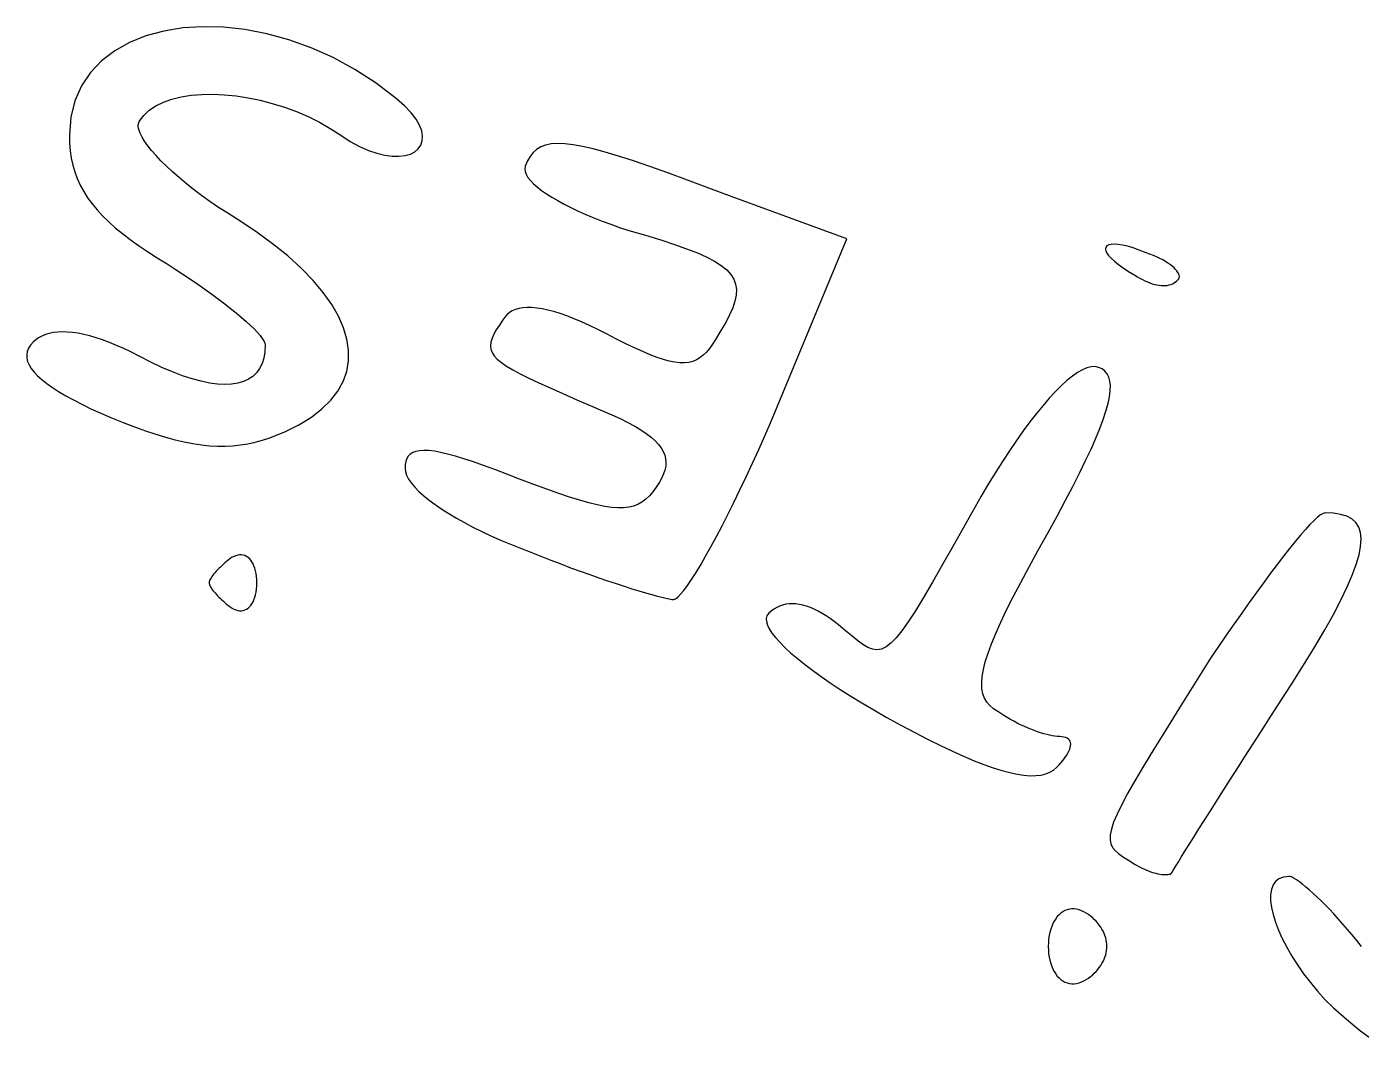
# Model space of a CAD drawing. Header units: metres. Extents: x -108.8 to -17.6, y -35.7 to 35.8.
# Drawn here: x -86.29 to -79.56, y 14.17 to 19.28 of the extents above; entities that cross this region are included whole.
import ezdxf

# ---------------------------------------------------------------- set-up
doc = ezdxf.new("R2010")
doc.units = ezdxf.units.M

msp = doc.modelspace()

# ---------------------------------------------------------------- linework, layer by layer
for p, q in [((-85.5987, 19.2609), (-85.6884, 19.2365)), ((-85.5029, 19.2765), (-85.5987, 19.2609)), ((-85.4021, 19.2831), (-85.5029, 19.2765)), ((-85.2972, 19.2806), (-85.4021, 19.2831)), ((-85.1891, 19.2688), (-85.2972, 19.2806)), ((-85.0788, 19.2477), (-85.1891, 19.2688)), ((-85.7711, 19.2032), (-85.8458, 19.1613)), ((-85.6884, 19.2365), (-85.7711, 19.2032)), ((-84.9672, 19.2172), (-85.0788, 19.2477)), ((-84.8552, 19.1771), (-84.9672, 19.2172)), ((-85.8458, 19.1613), (-85.9117, 19.1109)), ((-84.744, 19.1272), (-84.8552, 19.1771)), ((-84.6342, 19.0676), (-84.744, 19.1272)), ((-85.9117, 19.1109), (-85.9678, 19.0521)), ((-84.5271, 18.998), (-84.6342, 19.0676)), ((-85.9678, 19.0521), (-86.013, 18.985)), ((-84.4234, 18.9184), (-84.5271, 18.998)), ((-86.013, 18.985), (-86.0465, 18.9097)), ((-85.5569, 18.9176), (-85.5102, 18.929)), ((-85.5102, 18.929), (-85.46, 18.9369)), ((-85.46, 18.9369), (-85.4067, 18.9412)), ((-85.4067, 18.9412), (-85.3509, 18.9421)), ((-85.3509, 18.9421), (-85.293, 18.9396)), ((-85.293, 18.9396), (-85.2336, 18.9337)), ((-85.2336, 18.9337), (-85.173, 18.9244)), ((-85.173, 18.9244), (-85.1118, 18.9118)), ((-86.0465, 18.9097), (-86.0673, 18.8263)), ((-85.6995, 18.8354), (-85.6715, 18.8615)), ((-85.6715, 18.8615), (-85.6381, 18.8839)), ((-85.6381, 18.8839), (-85.5997, 18.9025)), ((-85.5997, 18.9025), (-85.5569, 18.9176)), ((-85.1118, 18.9118), (-85.0505, 18.896)), ((-85.0505, 18.896), (-84.9894, 18.877)), ((-84.9894, 18.877), (-84.9292, 18.8548)), ((-84.3831, 18.883), (-84.4234, 18.9184)), ((-84.3506, 18.8489), (-84.3831, 18.883)), ((-86.0673, 18.8263), (-86.0744, 18.735)), ((-85.7269, 18.7799), (-85.7261, 18.7938)), ((-85.7261, 18.7938), (-85.7216, 18.8055)), ((-85.7216, 18.8055), (-85.6995, 18.8354)), ((-84.9292, 18.8548), (-84.8702, 18.8294)), ((-84.8702, 18.8294), (-84.813, 18.801)), ((-84.813, 18.801), (-84.758, 18.7695)), ((-84.3256, 18.8163), (-84.3506, 18.8489)), ((-84.3078, 18.7856), (-84.3256, 18.8163)), ((-86.0744, 18.735), (-86.0734, 18.6955)), ((-85.724, 18.7639), (-85.7269, 18.7799)), ((-85.7177, 18.746), (-85.724, 18.7639)), ((-85.708, 18.7264), (-85.7177, 18.746)), ((-85.695, 18.7051), (-85.708, 18.7264)), ((-84.758, 18.7695), (-84.7057, 18.735)), ((-84.7057, 18.735), (-84.6576, 18.704)), ((-84.2969, 18.7568), (-84.3078, 18.7856)), ((-84.2924, 18.7303), (-84.2969, 18.7568)), ((-84.294, 18.7064), (-84.2924, 18.7303)), ((-86.0734, 18.6955), (-86.0701, 18.6574)), ((-86.0701, 18.6574), (-86.0647, 18.6205)), ((-85.6788, 18.6823), (-85.695, 18.7051)), ((-85.6596, 18.6581), (-85.6788, 18.6823)), ((-85.6374, 18.6327), (-85.6596, 18.6581)), ((-84.6576, 18.704), (-84.6109, 18.6788)), ((-84.6109, 18.6788), (-84.566, 18.659)), ((-84.566, 18.659), (-84.5232, 18.6443)), ((-84.3317, 18.6521), (-84.314, 18.667)), ((-84.314, 18.667), (-84.3013, 18.6852)), ((-84.3013, 18.6852), (-84.294, 18.7064)), ((-83.7172, 18.6639), (-83.7349, 18.6478)), ((-83.6965, 18.6766), (-83.7172, 18.6639)), ((-83.6723, 18.6858), (-83.6965, 18.6766)), ((-83.6443, 18.6916), (-83.6723, 18.6858)), ((-83.612, 18.6938), (-83.6443, 18.6916)), ((-83.5749, 18.6924), (-83.612, 18.6938)), ((-83.5327, 18.6874), (-83.5749, 18.6924)), ((-83.4848, 18.6786), (-83.5327, 18.6874)), ((-83.4309, 18.6661), (-83.4848, 18.6786)), ((-83.3705, 18.6498), (-83.4309, 18.6661)), ((-86.0647, 18.6205), (-86.0569, 18.5849)), ((-85.6123, 18.6062), (-85.6374, 18.6327)), ((-85.5845, 18.5788), (-85.6123, 18.6062)), ((-84.5232, 18.6443), (-84.483, 18.6347)), ((-84.483, 18.6347), (-84.4456, 18.6297)), ((-84.4456, 18.6297), (-84.4114, 18.6292)), ((-84.4114, 18.6292), (-84.3808, 18.6329)), ((-84.3808, 18.6329), (-84.3541, 18.6406)), ((-84.3541, 18.6406), (-84.3317, 18.6521)), ((-83.763, 18.6057), (-83.7743, 18.5798)), ((-83.75, 18.6284), (-83.763, 18.6057)), ((-83.7349, 18.6478), (-83.75, 18.6284)), ((-83.3033, 18.6297), (-83.3705, 18.6498)), ((-83.2286, 18.6056), (-83.3033, 18.6297)), ((-83.1462, 18.5775), (-83.2286, 18.6056)), ((-86.0569, 18.5849), (-86.0469, 18.5502)), ((-86.0469, 18.5502), (-86.0344, 18.5166)), ((-85.554, 18.5505), (-85.5845, 18.5788)), ((-85.521, 18.5216), (-85.554, 18.5505)), ((-85.4856, 18.4921), (-85.521, 18.5216)), ((-83.7743, 18.5798), (-83.7766, 18.5667)), ((-83.7766, 18.5667), (-83.7749, 18.5528)), ((-83.7749, 18.5528), (-83.7696, 18.5382)), ((-83.7696, 18.5382), (-83.7607, 18.523)), ((-83.7607, 18.523), (-83.7483, 18.5072)), ((-83.0556, 18.5454), (-83.1462, 18.5775)), ((-82.9563, 18.5093), (-83.0556, 18.5454)), ((-86.0344, 18.5166), (-86.0195, 18.4837)), ((-86.0195, 18.4837), (-86.0022, 18.4516)), ((-86.0022, 18.4516), (-85.9823, 18.4202)), ((-85.4478, 18.4622), (-85.4856, 18.4921)), ((-85.4078, 18.4321), (-85.4478, 18.4622)), ((-83.7483, 18.5072), (-83.7327, 18.491)), ((-83.7327, 18.491), (-83.7139, 18.4744)), ((-83.7139, 18.4744), (-83.6921, 18.4574)), ((-83.6921, 18.4574), (-83.6675, 18.4402)), ((-82.848, 18.469), (-82.9563, 18.5093)), ((-82.7301, 18.4245), (-82.848, 18.469)), ((-85.9823, 18.4202), (-85.9598, 18.3893)), ((-85.9598, 18.3893), (-85.9346, 18.3588)), ((-85.3657, 18.4018), (-85.4078, 18.4321)), ((-85.3216, 18.3716), (-85.3657, 18.4018)), ((-83.6675, 18.4402), (-83.6403, 18.4228)), ((-83.6403, 18.4228), (-83.6104, 18.4053)), ((-83.6104, 18.4053), (-83.5782, 18.3877)), ((-83.5782, 18.3877), (-83.5438, 18.3703)), ((-82.1516, 18.2129), (-82.7301, 18.4245)), ((-85.9346, 18.3588), (-85.9068, 18.3286)), ((-85.9068, 18.3286), (-85.8762, 18.2986)), ((-85.2756, 18.3415), (-85.3216, 18.3716)), ((-85.2278, 18.3117), (-85.2756, 18.3415)), ((-83.5438, 18.3703), (-83.5072, 18.3529)), ((-83.5072, 18.3529), (-83.4687, 18.3357)), ((-83.4687, 18.3357), (-83.4284, 18.3188)), ((-83.4284, 18.3188), (-83.3865, 18.3022)), ((-85.8762, 18.2986), (-85.8428, 18.2688)), ((-85.8428, 18.2688), (-85.8065, 18.2389)), ((-85.1345, 18.2501), (-85.2278, 18.3117)), ((-85.0496, 18.1883), (-85.1345, 18.2501)), ((-83.3865, 18.3022), (-83.343, 18.286)), ((-83.343, 18.286), (-83.2982, 18.2703)), ((-83.2982, 18.2703), (-83.2522, 18.2552)), ((-83.2522, 18.2552), (-83.1674, 18.2305)), ((-85.8065, 18.2389), (-85.7674, 18.2089)), ((-85.7674, 18.2089), (-85.7253, 18.1787)), ((-84.973, 18.1264), (-85.0496, 18.1883)), ((-83.1674, 18.2305), (-83.0906, 18.207)), ((-83.0906, 18.207), (-83.0216, 18.1845)), ((-83.0216, 18.1845), (-82.9602, 18.1628)), ((-82.5325, 17.2957), (-82.1516, 18.2129)), ((-80.8302, 18.1818), (-80.8391, 18.1771)), ((-80.8179, 18.1847), (-80.8302, 18.1818)), ((-80.8023, 18.1855), (-80.8179, 18.1847)), ((-80.7834, 18.1842), (-80.8023, 18.1855)), ((-80.7613, 18.1807), (-80.7834, 18.1842)), ((-85.7253, 18.1787), (-85.6801, 18.1483)), ((-85.6801, 18.1483), (-85.6319, 18.1173)), ((-85.6319, 18.1173), (-85.5806, 18.0859)), ((-84.9048, 18.0647), (-84.973, 18.1264)), ((-82.9602, 18.1628), (-82.9061, 18.1414)), ((-82.9061, 18.1414), (-82.859, 18.1203)), ((-82.859, 18.1203), (-82.8188, 18.0992)), ((-80.8445, 18.1705), (-80.8465, 18.1623)), ((-80.8465, 18.1623), (-80.8448, 18.1525)), ((-80.8448, 18.1525), (-80.8397, 18.1412)), ((-80.8391, 18.1771), (-80.8445, 18.1705)), ((-80.8397, 18.1412), (-80.8308, 18.1285)), ((-80.8308, 18.1285), (-80.8183, 18.1145)), ((-80.8183, 18.1145), (-80.802, 18.0994)), ((-80.736, 18.1749), (-80.7613, 18.1807)), ((-80.7076, 18.1666), (-80.736, 18.1749)), ((-80.6761, 18.1558), (-80.7076, 18.1666)), ((-80.6417, 18.1423), (-80.6761, 18.1558)), ((-80.623, 18.1358), (-80.6417, 18.1423)), ((-80.6053, 18.1288), (-80.623, 18.1358)), ((-80.5885, 18.1216), (-80.6053, 18.1288)), ((-80.5727, 18.1141), (-80.5885, 18.1216)), ((-85.5806, 18.0859), (-85.5407, 18.0604)), ((-85.5407, 18.0604), (-85.5016, 18.0348)), ((-84.845, 18.0032), (-84.9048, 18.0647)), ((-82.8188, 18.0992), (-82.7853, 18.0778)), ((-82.7853, 18.0778), (-82.7581, 18.0558)), ((-82.7581, 18.0558), (-82.7372, 18.033)), ((-80.802, 18.0994), (-80.7818, 18.0833)), ((-80.7818, 18.0833), (-80.7579, 18.0661)), ((-80.7579, 18.0661), (-80.73, 18.0482)), ((-80.73, 18.0482), (-80.6981, 18.0294)), ((-80.5579, 18.1064), (-80.5727, 18.1141)), ((-80.5441, 18.0985), (-80.5579, 18.1064)), ((-80.5315, 18.0905), (-80.5441, 18.0985)), ((-80.52, 18.0825), (-80.5315, 18.0905)), ((-80.5096, 18.0745), (-80.52, 18.0825)), ((-80.5005, 18.0665), (-80.5096, 18.0745)), ((-80.4927, 18.0586), (-80.5005, 18.0665)), ((-80.4862, 18.0509), (-80.4927, 18.0586)), ((-80.481, 18.0434), (-80.4862, 18.0509)), ((-85.5016, 18.0348), (-85.4634, 18.0092)), ((-85.4634, 18.0092), (-85.4262, 17.9837)), ((-85.4262, 17.9837), (-85.3903, 17.9584)), ((-84.7937, 17.9422), (-84.845, 18.0032)), ((-82.7372, 18.033), (-82.7221, 18.0091)), ((-82.7221, 18.0091), (-82.7127, 17.9839)), ((-82.7127, 17.9839), (-82.7088, 17.9572)), ((-80.6981, 18.0294), (-80.6854, 18.0213)), ((-80.6854, 18.0213), (-80.6727, 18.0138)), ((-80.6727, 18.0138), (-80.6601, 18.0069)), ((-80.6601, 18.0069), (-80.6476, 18.0008)), ((-80.6476, 18.0008), (-80.6353, 17.9953)), ((-80.6353, 17.9953), (-80.623, 17.9904)), ((-80.623, 17.9904), (-80.611, 17.9863)), ((-80.611, 17.9863), (-80.5992, 17.9829)), ((-80.5992, 17.9829), (-80.5877, 17.9802)), ((-80.5877, 17.9802), (-80.5764, 17.9783)), ((-80.5348, 17.978), (-80.5255, 17.9798)), ((-80.5255, 17.9798), (-80.5166, 17.9825)), ((-80.5166, 17.9825), (-80.5082, 17.9859)), ((-80.5082, 17.9859), (-80.5004, 17.9902)), ((-80.5004, 17.9902), (-80.4931, 17.9953)), ((-80.4931, 17.9953), (-80.4864, 18.0012)), ((-80.4864, 18.0012), (-80.4809, 18.0058)), ((-80.4773, 18.0361), (-80.481, 18.0434)), ((-80.4809, 18.0058), (-80.4771, 18.0109)), ((-80.475, 18.0292), (-80.4773, 18.0361)), ((-80.4771, 18.0109), (-80.4748, 18.0165)), ((-80.4741, 18.0227), (-80.475, 18.0292)), ((-80.4748, 18.0165), (-80.4741, 18.0227)), ((-85.3903, 17.9584), (-85.3556, 17.9335)), ((-85.3556, 17.9335), (-85.3224, 17.9089)), ((-84.7509, 17.8819), (-84.7937, 17.9422)), ((-82.7101, 17.9286), (-82.7164, 17.898)), ((-82.7088, 17.9572), (-82.7101, 17.9286)), ((-80.5764, 17.9783), (-80.5654, 17.9771)), ((-80.5654, 17.9771), (-80.5548, 17.9766)), ((-80.5548, 17.9766), (-80.5446, 17.9769)), ((-80.5446, 17.9769), (-80.5348, 17.978)), ((-85.3224, 17.9089), (-85.2909, 17.8849)), ((-85.2909, 17.8849), (-85.261, 17.8616)), ((-85.261, 17.8616), (-85.2331, 17.8389)), ((-84.7166, 17.8224), (-84.7509, 17.8819)), ((-83.8397, 17.8492), (-83.8541, 17.8404)), ((-83.8235, 17.8561), (-83.8397, 17.8492)), ((-83.8056, 17.8613), (-83.8235, 17.8561)), ((-83.7859, 17.8647), (-83.8056, 17.8613)), ((-83.7644, 17.8662), (-83.7859, 17.8647)), ((-83.7411, 17.8659), (-83.7644, 17.8662)), ((-83.7161, 17.8636), (-83.7411, 17.8659)), ((-83.6893, 17.8595), (-83.7161, 17.8636)), ((-83.6606, 17.8534), (-83.6893, 17.8595)), ((-83.6302, 17.8454), (-83.6606, 17.8534)), ((-83.5979, 17.8355), (-83.6302, 17.8454)), ((-82.7275, 17.8651), (-82.7431, 17.8295)), ((-82.7164, 17.898), (-82.7275, 17.8651)), ((-85.2331, 17.8389), (-85.2071, 17.8172)), ((-85.2071, 17.8172), (-85.1833, 17.7963)), ((-85.1833, 17.7963), (-85.1618, 17.7766)), ((-84.6909, 17.7639), (-84.7166, 17.8224)), ((-83.8872, 17.8036), (-83.9051, 17.7774)), ((-83.8779, 17.8176), (-83.8872, 17.8036)), ((-83.8669, 17.8299), (-83.8779, 17.8176)), ((-83.8541, 17.8404), (-83.8669, 17.8299)), ((-83.5638, 17.8235), (-83.5979, 17.8355)), ((-83.5278, 17.8095), (-83.5638, 17.8235)), ((-83.4899, 17.7935), (-83.5278, 17.8095)), ((-83.4502, 17.7755), (-83.4899, 17.7935)), ((-82.763, 17.7912), (-82.787, 17.7497)), ((-82.7431, 17.8295), (-82.763, 17.7912)), ((-86.2295, 17.7132), (-86.2444, 17.7027)), ((-86.2132, 17.7221), (-86.2295, 17.7132)), ((-86.1953, 17.7295), (-86.2132, 17.7221)), ((-86.1761, 17.7353), (-86.1953, 17.7295)), ((-86.1554, 17.7395), (-86.1761, 17.7353)), ((-86.1333, 17.7422), (-86.1554, 17.7395)), ((-86.1098, 17.7431), (-86.1333, 17.7422)), ((-86.0849, 17.7425), (-86.1098, 17.7431)), ((-86.0586, 17.7402), (-86.0849, 17.7425)), ((-86.0309, 17.7361), (-86.0586, 17.7402)), ((-86.0018, 17.7304), (-86.0309, 17.7361)), ((-85.9715, 17.7229), (-86.0018, 17.7304)), ((-85.9397, 17.7137), (-85.9715, 17.7229)), ((-85.9066, 17.7027), (-85.9397, 17.7137)), ((-85.1618, 17.7766), (-85.1427, 17.7579)), ((-85.1427, 17.7579), (-85.1261, 17.7406)), ((-85.1261, 17.7406), (-85.1123, 17.7246)), ((-85.1123, 17.7246), (-85.1013, 17.7102)), ((-84.6739, 17.7066), (-84.6909, 17.7639)), ((-83.9418, 17.7108), (-83.9476, 17.6917)), ((-83.9326, 17.7312), (-83.9418, 17.7108)), ((-83.9203, 17.7533), (-83.9326, 17.7312)), ((-83.9051, 17.7774), (-83.9203, 17.7533)), ((-83.4086, 17.7553), (-83.4502, 17.7755)), ((-83.3651, 17.7331), (-83.4086, 17.7553)), ((-83.3141, 17.7068), (-83.3651, 17.7331)), ((-82.787, 17.7497), (-82.8148, 17.7049)), ((-86.287, 17.6444), (-86.2899, 17.6281)), ((-86.2807, 17.6603), (-86.287, 17.6444)), ((-86.271, 17.6757), (-86.2807, 17.6603)), ((-86.2579, 17.6908), (-86.271, 17.6757)), ((-86.2444, 17.7027), (-86.2579, 17.6908)), ((-85.8723, 17.6899), (-85.9066, 17.7027)), ((-85.8365, 17.6752), (-85.8723, 17.6899)), ((-85.7995, 17.6588), (-85.8365, 17.6752)), ((-85.7612, 17.6404), (-85.7995, 17.6588)), ((-85.1013, 17.7102), (-85.0932, 17.6973)), ((-85.0932, 17.6973), (-85.0883, 17.6861)), ((-85.0867, 17.6767), (-85.0884, 17.6423)), ((-85.0883, 17.6861), (-85.0867, 17.6767)), ((-84.6656, 17.6507), (-84.6739, 17.7066)), ((-84.6659, 17.5964), (-84.6656, 17.6507)), ((-83.9476, 17.6917), (-83.9497, 17.6736)), ((-83.9497, 17.6736), (-83.9478, 17.6563)), ((-83.9478, 17.6563), (-83.9416, 17.6395)), ((-83.2666, 17.6832), (-83.3141, 17.7068)), ((-83.2226, 17.662), (-83.2666, 17.6832)), ((-83.1819, 17.6435), (-83.2226, 17.662)), ((-83.1442, 17.6275), (-83.1819, 17.6435)), ((-82.8447, 17.6596), (-82.8601, 17.641)), ((-82.8296, 17.6808), (-82.8447, 17.6596)), ((-82.8148, 17.7049), (-82.8296, 17.6808)), ((-86.2899, 17.6281), (-86.2894, 17.6114)), ((-86.2894, 17.6114), (-86.2854, 17.5943)), ((-86.2854, 17.5943), (-86.278, 17.5767)), ((-86.278, 17.5767), (-86.2671, 17.5587)), ((-85.7216, 17.6202), (-85.7612, 17.6404)), ((-85.6636, 17.5903), (-85.7216, 17.6202)), ((-85.6079, 17.5639), (-85.6636, 17.5903)), ((-85.1026, 17.5831), (-85.1148, 17.5583)), ((-85.0938, 17.6111), (-85.1026, 17.5831)), ((-85.0884, 17.6423), (-85.0938, 17.6111)), ((-84.675, 17.5438), (-84.6659, 17.5964)), ((-83.9416, 17.6395), (-83.9309, 17.6229)), ((-83.9309, 17.6229), (-83.9154, 17.6061)), ((-83.9154, 17.6061), (-83.8949, 17.5889)), ((-83.8949, 17.5889), (-83.8689, 17.571)), ((-83.1093, 17.6141), (-83.1442, 17.6275)), ((-83.0771, 17.6033), (-83.1093, 17.6141)), ((-83.0474, 17.5952), (-83.0771, 17.6033)), ((-83.02, 17.5896), (-83.0474, 17.5952)), ((-82.9947, 17.5867), (-83.02, 17.5896)), ((-82.9713, 17.5864), (-82.9947, 17.5867)), ((-82.9496, 17.5888), (-82.9713, 17.5864)), ((-82.9294, 17.5939), (-82.9496, 17.5888)), ((-82.9105, 17.6016), (-82.9294, 17.5939)), ((-82.8928, 17.6121), (-82.9105, 17.6016)), ((-82.8761, 17.6252), (-82.8928, 17.6121)), ((-82.8601, 17.641), (-82.8761, 17.6252)), ((-86.2671, 17.5587), (-86.2528, 17.5403)), ((-86.2528, 17.5403), (-86.235, 17.5214)), ((-86.235, 17.5214), (-86.2136, 17.5022)), ((-85.5546, 17.5411), (-85.6079, 17.5639)), ((-85.5039, 17.5218), (-85.5546, 17.5411)), ((-85.4557, 17.506), (-85.5039, 17.5218)), ((-85.1491, 17.5187), (-85.1712, 17.5038)), ((-85.1303, 17.5369), (-85.1491, 17.5187)), ((-85.1148, 17.5583), (-85.1303, 17.5369)), ((-84.693, 17.4931), (-84.675, 17.5438)), ((-83.8689, 17.571), (-83.8374, 17.5521)), ((-83.8374, 17.5521), (-83.7999, 17.5318)), ((-83.7999, 17.5318), (-83.7562, 17.51)), ((-83.7562, 17.51), (-83.7061, 17.4862)), ((-81.014, 17.5196), (-81.0413, 17.4974)), ((-80.988, 17.5378), (-81.014, 17.5196)), ((-80.9635, 17.5518), (-80.988, 17.5378)), ((-80.9405, 17.5616), (-80.9635, 17.5518)), ((-80.9191, 17.5669), (-80.9405, 17.5616)), ((-80.8994, 17.5677), (-80.9191, 17.5669)), ((-80.8815, 17.5638), (-80.8994, 17.5677)), ((-80.864, 17.556), (-80.8815, 17.5638)), ((-80.8494, 17.5454), (-80.864, 17.556)), ((-80.8379, 17.5318), (-80.8494, 17.5454)), ((-80.8294, 17.5151), (-80.8379, 17.5318)), ((-80.824, 17.4952), (-80.8294, 17.5151)), ((-86.2136, 17.5022), (-86.1888, 17.4825)), ((-86.1888, 17.4825), (-86.1604, 17.4624)), ((-86.1604, 17.4624), (-86.1286, 17.4418)), ((-86.1286, 17.4418), (-86.0932, 17.4209)), ((-85.4102, 17.4937), (-85.4557, 17.506)), ((-85.3675, 17.4849), (-85.4102, 17.4937)), ((-85.3275, 17.4796), (-85.3675, 17.4849)), ((-85.2903, 17.4776), (-85.3275, 17.4796)), ((-85.256, 17.4791), (-85.2903, 17.4776)), ((-85.2247, 17.484), (-85.256, 17.4791)), ((-85.1964, 17.4922), (-85.2247, 17.484)), ((-85.1712, 17.5038), (-85.1964, 17.4922)), ((-84.7554, 17.3982), (-84.7198, 17.4445)), ((-84.7198, 17.4445), (-84.693, 17.4931)), ((-83.7061, 17.4862), (-83.6493, 17.4603)), ((-83.6493, 17.4603), (-83.5855, 17.4318)), ((-81.0995, 17.4418), (-81.1302, 17.4085)), ((-81.0698, 17.4714), (-81.0995, 17.4418)), ((-81.0413, 17.4974), (-81.0698, 17.4714)), ((-80.8267, 17.415), (-80.8226, 17.4453)), ((-80.8217, 17.472), (-80.824, 17.4952)), ((-80.8226, 17.4453), (-80.8217, 17.472)), ((-86.0932, 17.4209), (-86.0542, 17.3995)), ((-86.0542, 17.3995), (-86.0117, 17.3777)), ((-86.0117, 17.3777), (-85.9657, 17.3555)), ((-84.8, 17.3543), (-84.7554, 17.3982)), ((-83.5855, 17.4318), (-83.5143, 17.4006)), ((-83.5143, 17.4006), (-83.4357, 17.3662)), ((-81.1302, 17.4085), (-81.1619, 17.3719)), ((-80.8445, 17.3433), (-80.834, 17.381)), ((-80.834, 17.381), (-80.8267, 17.415)), ((-85.9657, 17.3555), (-85.916, 17.3328)), ((-85.916, 17.3328), (-85.8628, 17.3098)), ((-85.8628, 17.3098), (-85.8028, 17.2855)), ((-84.9162, 17.2746), (-84.8536, 17.313)), ((-84.8536, 17.313), (-84.8, 17.3543)), ((-83.4357, 17.3662), (-83.3848, 17.3454)), ((-83.3848, 17.3454), (-83.3382, 17.3251)), ((-83.3382, 17.3251), (-83.2955, 17.3053)), ((-81.1945, 17.3321), (-81.2278, 17.2892)), ((-81.1619, 17.3719), (-81.1945, 17.3321)), ((-80.8583, 17.3016), (-80.8445, 17.3433)), ((-85.8028, 17.2855), (-85.7457, 17.2636)), ((-85.7457, 17.2636), (-85.6911, 17.244)), ((-85.6911, 17.244), (-85.639, 17.2266)), ((-85.0257, 17.2232), (-84.9879, 17.2392)), ((-84.9879, 17.2392), (-84.9162, 17.2746)), ((-83.2955, 17.3053), (-83.2568, 17.2859)), ((-83.2568, 17.2859), (-83.222, 17.267)), ((-83.222, 17.267), (-83.1909, 17.2484)), ((-83.1909, 17.2484), (-83.1635, 17.23)), ((-82.5644, 17.2222), (-82.5325, 17.2957)), ((-81.2617, 17.2433), (-81.2963, 17.1947)), ((-81.2278, 17.2892), (-81.2617, 17.2433)), ((-80.8959, 17.2061), (-80.8755, 17.2559)), ((-80.8755, 17.2559), (-80.8583, 17.3016)), ((-85.639, 17.2266), (-85.5891, 17.2114)), ((-85.5891, 17.2114), (-85.5413, 17.1985)), ((-85.5413, 17.1985), (-85.4954, 17.1878)), ((-85.4954, 17.1878), (-85.4512, 17.1793)), ((-85.4512, 17.1793), (-85.4085, 17.1729)), ((-85.4085, 17.1729), (-85.3671, 17.1687)), ((-85.2493, 17.1686), (-85.2115, 17.1727)), ((-85.2115, 17.1727), (-85.1742, 17.1788)), ((-85.1742, 17.1788), (-85.1371, 17.187)), ((-85.1371, 17.187), (-85.1001, 17.1971)), ((-85.1001, 17.1971), (-85.063, 17.2092)), ((-85.063, 17.2092), (-85.0257, 17.2232)), ((-83.1635, 17.23), (-83.1397, 17.2118)), ((-83.1397, 17.2118), (-83.1193, 17.1937)), ((-83.1193, 17.1937), (-83.1023, 17.1757)), ((-83.1023, 17.1757), (-83.0886, 17.1577)), ((-82.5963, 17.1504), (-82.5644, 17.2222)), ((-81.2963, 17.1947), (-81.3313, 17.1434)), ((-80.9198, 17.152), (-80.8959, 17.2061)), ((-85.3671, 17.1687), (-85.3269, 17.1665)), ((-85.3269, 17.1665), (-85.2877, 17.1665)), ((-85.2877, 17.1665), (-85.2493, 17.1686)), ((-84.3643, 17.1163), (-84.3719, 17.1042)), ((-84.3542, 17.1263), (-84.3643, 17.1163)), ((-84.3415, 17.1342), (-84.3542, 17.1263)), ((-84.326, 17.14), (-84.3415, 17.1342)), ((-84.3075, 17.1436), (-84.326, 17.14)), ((-84.2859, 17.1449), (-84.3075, 17.1436)), ((-84.2612, 17.144), (-84.2859, 17.1449)), ((-84.233, 17.1407), (-84.2612, 17.144)), ((-84.2013, 17.135), (-84.233, 17.1407)), ((-84.1659, 17.127), (-84.2013, 17.135)), ((-84.1266, 17.1164), (-84.1659, 17.127)), ((-84.0835, 17.1034), (-84.1266, 17.1164)), ((-83.0886, 17.1577), (-83.078, 17.1396)), ((-83.078, 17.1396), (-83.0706, 17.1215)), ((-83.0706, 17.1215), (-83.0661, 17.1031)), ((-82.6281, 17.0802), (-82.5963, 17.1504)), ((-81.3313, 17.1434), (-81.3667, 17.0896)), ((-80.947, 17.0935), (-80.9198, 17.152)), ((-84.3801, 17.0739), (-84.3811, 17.0558)), ((-84.3811, 17.0558), (-84.379, 17.0383)), ((-84.3771, 17.09), (-84.3801, 17.0739)), ((-84.379, 17.0383), (-84.3728, 17.0199)), ((-84.3719, 17.1042), (-84.3771, 17.09)), ((-84.0361, 17.0878), (-84.0835, 17.1034)), ((-83.9845, 17.0697), (-84.0361, 17.0878)), ((-83.9285, 17.0489), (-83.9845, 17.0697)), ((-83.8679, 17.0255), (-83.9285, 17.0489)), ((-83.0698, 17.0461), (-83.0764, 17.0264)), ((-83.0658, 17.0655), (-83.0698, 17.0461)), ((-83.0661, 17.1031), (-83.0646, 17.0844)), ((-83.0646, 17.0844), (-83.0658, 17.0655)), ((-82.6598, 17.0121), (-82.6281, 17.0802)), ((-81.3667, 17.0896), (-81.4024, 17.0334)), ((-80.9777, 17.0305), (-80.947, 17.0935)), ((-84.3728, 17.0199), (-84.3628, 17.0006)), ((-84.3628, 17.0006), (-84.3489, 16.9806)), ((-84.3489, 16.9806), (-84.3315, 16.9599)), ((-83.8026, 16.9993), (-83.8679, 17.0255)), ((-83.7314, 16.9731), (-83.8026, 16.9993)), ((-83.6658, 16.9494), (-83.7314, 16.9731)), ((-83.097, 16.9852), (-83.1139, 16.9592)), ((-83.0855, 17.0061), (-83.097, 16.9852)), ((-83.0764, 17.0264), (-83.0855, 17.0061)), ((-82.6911, 16.9462), (-82.6598, 17.0121)), ((-81.4382, 16.9751), (-81.4742, 16.9147)), ((-81.4024, 17.0334), (-81.4382, 16.9751)), ((-81.0119, 16.9629), (-80.9777, 17.0305)), ((-84.3315, 16.9599), (-84.3106, 16.9386)), ((-84.3106, 16.9386), (-84.2865, 16.9167)), ((-84.2865, 16.9167), (-84.2592, 16.8946)), ((-83.6056, 16.9283), (-83.6658, 16.9494)), ((-83.5504, 16.9098), (-83.6056, 16.9283)), ((-83.4998, 16.8939), (-83.5504, 16.9098)), ((-83.1482, 16.9159), (-83.1663, 16.8986)), ((-83.1308, 16.9361), (-83.1482, 16.9159)), ((-83.1139, 16.9592), (-83.1308, 16.9361)), ((-82.7219, 16.8828), (-82.6911, 16.9462)), ((-81.4742, 16.9147), (-81.6109, 16.6713)), ((-81.0496, 16.8905), (-81.0119, 16.9629)), ((-84.2592, 16.8946), (-84.2289, 16.8721)), ((-84.2289, 16.8721), (-84.1959, 16.8494)), ((-84.1959, 16.8494), (-84.1602, 16.8266)), ((-83.4537, 16.8807), (-83.4998, 16.8939)), ((-83.4116, 16.8701), (-83.4537, 16.8807)), ((-83.3733, 16.8623), (-83.4116, 16.8701)), ((-83.3385, 16.8571), (-83.3733, 16.8623)), ((-83.3069, 16.8547), (-83.3385, 16.8571)), ((-83.2781, 16.855), (-83.3069, 16.8547)), ((-83.2519, 16.8581), (-83.2781, 16.855)), ((-83.2279, 16.864), (-83.2519, 16.8581)), ((-83.2058, 16.8727), (-83.2279, 16.864)), ((-83.1854, 16.8842), (-83.2058, 16.8727)), ((-83.1663, 16.8986), (-83.1854, 16.8842)), ((-82.7521, 16.8221), (-82.7219, 16.8828)), ((-81.0908, 16.8134), (-81.0496, 16.8905)), ((-84.1602, 16.8266), (-84.122, 16.8038)), ((-84.122, 16.8038), (-84.0815, 16.7811)), ((-84.0815, 16.7811), (-84.0388, 16.7585)), ((-82.7816, 16.7644), (-82.7521, 16.8221)), ((-81.1355, 16.7312), (-81.0908, 16.8134)), ((-79.8151, 16.7709), (-79.8377, 16.7462)), ((-79.7946, 16.7916), (-79.8151, 16.7709)), ((-79.7767, 16.8081), (-79.7946, 16.7916)), ((-79.7612, 16.8201), (-79.7767, 16.8081)), ((-79.7485, 16.8275), (-79.7612, 16.8201)), ((-79.7385, 16.83), (-79.7485, 16.8275)), ((-79.6967, 16.8282), (-79.7385, 16.83)), ((-79.6603, 16.8225), (-79.6967, 16.8282)), ((-79.6292, 16.8129), (-79.6603, 16.8225)), ((-79.6036, 16.7992), (-79.6292, 16.8129)), ((-79.5835, 16.781), (-79.6036, 16.7992)), ((-79.569, 16.7584), (-79.5835, 16.781)), ((-84.0388, 16.7585), (-83.9941, 16.7363)), ((-83.9941, 16.7363), (-83.9476, 16.7144)), ((-83.9476, 16.7144), (-83.8994, 16.693)), ((-82.8377, 16.6589), (-82.8102, 16.7099)), ((-82.8102, 16.7099), (-82.7816, 16.7644)), ((-81.1862, 16.6412), (-81.1355, 16.7312)), ((-79.8625, 16.7176), (-79.8894, 16.6855)), ((-79.8377, 16.7462), (-79.8625, 16.7176)), ((-79.5601, 16.7309), (-79.569, 16.7584)), ((-79.5568, 16.6986), (-79.5601, 16.7309)), ((-83.8994, 16.693), (-83.8496, 16.6721)), ((-83.8496, 16.6721), (-83.7985, 16.6519)), ((-83.7985, 16.6519), (-83.7461, 16.6324)), ((-82.8641, 16.6116), (-82.8377, 16.6589)), ((-81.6109, 16.6713), (-81.6685, 16.5695)), ((-81.2326, 16.5573), (-81.1862, 16.6412)), ((-79.918, 16.65), (-79.9485, 16.6113)), ((-79.8894, 16.6855), (-79.918, 16.65)), ((-79.5674, 16.6183), (-79.5592, 16.6611)), ((-79.5592, 16.6611), (-79.5568, 16.6986)), ((-85.2974, 16.5705), (-85.3053, 16.5634)), ((-85.2894, 16.5775), (-85.2974, 16.5705)), ((-85.2812, 16.5844), (-85.2894, 16.5775)), ((-85.2729, 16.5911), (-85.2812, 16.5844)), ((-85.2645, 16.5978), (-85.2729, 16.5911)), ((-85.256, 16.6042), (-85.2645, 16.5978)), ((-85.2455, 16.6098), (-85.256, 16.6042)), ((-85.2353, 16.614), (-85.2455, 16.6098)), ((-85.2253, 16.6167), (-85.2353, 16.614)), ((-85.2157, 16.6181), (-85.2253, 16.6167)), ((-85.2064, 16.6181), (-85.2157, 16.6181)), ((-85.1974, 16.6168), (-85.2064, 16.6181)), ((-85.1889, 16.6142), (-85.1974, 16.6168)), ((-85.1808, 16.6103), (-85.1889, 16.6142)), ((-85.1732, 16.6052), (-85.1808, 16.6103)), ((-85.166, 16.5989), (-85.1732, 16.6052)), ((-85.1594, 16.5915), (-85.166, 16.5989)), ((-85.1534, 16.5829), (-85.1594, 16.5915)), ((-85.1479, 16.5732), (-85.1534, 16.5829)), ((-85.1431, 16.5624), (-85.1479, 16.5732)), ((-83.7461, 16.6324), (-83.6953, 16.6116)), ((-83.6953, 16.6116), (-83.6448, 16.5914)), ((-83.6448, 16.5914), (-83.5947, 16.572)), ((-83.5947, 16.572), (-83.5453, 16.5533)), ((-82.9128, 16.529), (-82.8892, 16.5682)), ((-82.8892, 16.5682), (-82.8641, 16.6116)), ((-81.6685, 16.5695), (-81.7197, 16.48)), ((-79.9804, 16.5696), (-80.0139, 16.5252)), ((-79.9485, 16.6113), (-79.9804, 16.5696)), ((-79.6014, 16.5161), (-79.5815, 16.57)), ((-79.5815, 16.57), (-79.5674, 16.6183)), ((-85.3592, 16.503), (-85.3625, 16.4972)), ((-85.3552, 16.5091), (-85.3592, 16.503)), ((-85.3506, 16.5154), (-85.3552, 16.5091)), ((-85.3454, 16.5219), (-85.3506, 16.5154)), ((-85.3397, 16.5286), (-85.3454, 16.5219)), ((-85.3336, 16.5354), (-85.3397, 16.5286)), ((-85.327, 16.5423), (-85.3336, 16.5354)), ((-85.3201, 16.5493), (-85.327, 16.5423)), ((-85.3128, 16.5564), (-85.3201, 16.5493)), ((-85.3053, 16.5634), (-85.3128, 16.5564)), ((-85.1389, 16.5506), (-85.1431, 16.5624)), ((-85.1354, 16.5378), (-85.1389, 16.5506)), ((-85.1327, 16.5241), (-85.1354, 16.5378)), ((-85.1306, 16.5093), (-85.1327, 16.5241)), ((-85.1294, 16.4937), (-85.1306, 16.5093)), ((-83.5453, 16.5533), (-83.4967, 16.5354)), ((-83.4967, 16.5354), (-83.4493, 16.5184)), ((-83.4493, 16.5184), (-83.4032, 16.5022)), ((-83.4032, 16.5022), (-83.3587, 16.487)), ((-82.9349, 16.4943), (-82.9128, 16.529)), ((-81.2746, 16.4793), (-81.2326, 16.5573)), ((-80.0139, 16.5252), (-80.0486, 16.4782)), ((-79.6272, 16.4562), (-79.6014, 16.5161)), ((-85.3685, 16.4817), (-85.3689, 16.4772)), ((-85.3689, 16.4772), (-85.3685, 16.4728)), ((-85.3672, 16.4865), (-85.3685, 16.4817)), ((-85.3685, 16.4728), (-85.3672, 16.4679)), ((-85.3653, 16.4917), (-85.3672, 16.4865)), ((-85.3672, 16.4679), (-85.3653, 16.4628)), ((-85.3625, 16.4972), (-85.3653, 16.4917)), ((-85.3653, 16.4628), (-85.3625, 16.4572)), ((-85.3625, 16.4572), (-85.3592, 16.4514)), ((-85.3592, 16.4514), (-85.3552, 16.4453)), ((-85.3552, 16.4453), (-85.3506, 16.439)), ((-85.3506, 16.439), (-85.3454, 16.4325)), ((-85.3454, 16.4325), (-85.3397, 16.4258)), ((-85.1327, 16.4304), (-85.1306, 16.4451)), ((-85.1306, 16.4451), (-85.1294, 16.4607)), ((-85.129, 16.4772), (-85.1294, 16.4937)), ((-85.1294, 16.4607), (-85.129, 16.4772)), ((-83.3587, 16.487), (-83.3159, 16.4728)), ((-83.3159, 16.4728), (-83.2751, 16.4596)), ((-83.2751, 16.4596), (-83.2366, 16.4474)), ((-83.2366, 16.4474), (-83.2005, 16.4363)), ((-83.2005, 16.4363), (-83.1671, 16.4264)), ((-82.9902, 16.4191), (-82.9737, 16.4391)), ((-82.9737, 16.4391), (-82.9552, 16.4642)), ((-82.9552, 16.4642), (-82.9349, 16.4943)), ((-81.7197, 16.48), (-81.7653, 16.4025)), ((-81.3123, 16.407), (-81.2746, 16.4793)), ((-80.0486, 16.4782), (-80.0846, 16.429)), ((-79.659, 16.3902), (-79.6272, 16.4562)), ((-85.3397, 16.4258), (-85.3336, 16.419)), ((-85.3336, 16.419), (-85.327, 16.4121)), ((-85.327, 16.4121), (-85.3201, 16.4051)), ((-85.3201, 16.4051), (-85.3128, 16.398)), ((-85.3128, 16.398), (-85.3053, 16.391)), ((-85.3053, 16.391), (-85.2974, 16.3839)), ((-85.2974, 16.3839), (-85.2894, 16.377)), ((-85.2894, 16.377), (-85.2812, 16.3701)), ((-85.2812, 16.3701), (-85.2729, 16.3633)), ((-85.1594, 16.363), (-85.1534, 16.3716)), ((-85.1534, 16.3716), (-85.1479, 16.3812)), ((-85.1479, 16.3812), (-85.1431, 16.392)), ((-85.1431, 16.392), (-85.1389, 16.4038)), ((-85.1389, 16.4038), (-85.1354, 16.4166)), ((-85.1354, 16.4166), (-85.1327, 16.4304)), ((-83.1671, 16.4264), (-83.1365, 16.4177)), ((-83.1365, 16.4177), (-83.1091, 16.4102)), ((-83.1091, 16.4102), (-83.085, 16.4039)), ((-83.085, 16.4039), (-83.0645, 16.399)), ((-83.0645, 16.399), (-83.0477, 16.3954)), ((-83.0477, 16.3954), (-83.035, 16.3933)), ((-83.035, 16.3933), (-83.0264, 16.3925)), ((-83.0264, 16.3925), (-83.0167, 16.3956)), ((-83.0167, 16.3956), (-83.0046, 16.4045)), ((-83.0046, 16.4045), (-82.9902, 16.4191)), ((-82.4757, 16.3648), (-82.491, 16.3595)), ((-82.4598, 16.3685), (-82.4757, 16.3648)), ((-82.4434, 16.3706), (-82.4598, 16.3685)), ((-82.4265, 16.3712), (-82.4434, 16.3706)), ((-82.4092, 16.3703), (-82.4265, 16.3712)), ((-82.3914, 16.3679), (-82.4092, 16.3703)), ((-82.3732, 16.3639), (-82.3914, 16.3679)), ((-82.3546, 16.3586), (-82.3732, 16.3639)), ((-81.7653, 16.4025), (-81.8057, 16.3362)), ((-81.3459, 16.3401), (-81.3123, 16.407)), ((-80.1215, 16.3775), (-80.1594, 16.3242)), ((-80.0846, 16.429), (-80.1215, 16.3775)), ((-79.6969, 16.318), (-79.659, 16.3902)), ((-85.2729, 16.3633), (-85.2645, 16.3567)), ((-85.2645, 16.3567), (-85.256, 16.3502)), ((-85.256, 16.3502), (-85.2455, 16.3446)), ((-85.2455, 16.3446), (-85.2353, 16.3404)), ((-85.2353, 16.3404), (-85.2253, 16.3377)), ((-85.2253, 16.3377), (-85.2157, 16.3363)), ((-85.2157, 16.3363), (-85.2064, 16.3363)), ((-85.2064, 16.3363), (-85.1974, 16.3376)), ((-85.1974, 16.3376), (-85.1889, 16.3402)), ((-85.1889, 16.3402), (-85.1808, 16.3441)), ((-85.1808, 16.3441), (-85.1732, 16.3492)), ((-85.1732, 16.3492), (-85.166, 16.3555)), ((-85.166, 16.3555), (-85.1594, 16.363)), ((-82.5549, 16.3104), (-82.5586, 16.2967)), ((-82.5586, 16.2967), (-82.5579, 16.2811)), ((-82.5467, 16.322), (-82.5549, 16.3104)), ((-82.5336, 16.3338), (-82.5467, 16.322)), ((-82.52, 16.344), (-82.5336, 16.3338)), ((-82.5058, 16.3526), (-82.52, 16.344)), ((-82.491, 16.3595), (-82.5058, 16.3526)), ((-82.3356, 16.3517), (-82.3546, 16.3586)), ((-82.3163, 16.3435), (-82.3356, 16.3517)), ((-82.2966, 16.3339), (-82.3163, 16.3435)), ((-82.2766, 16.3229), (-82.2966, 16.3339)), ((-82.2563, 16.3105), (-82.2766, 16.3229)), ((-82.2358, 16.2968), (-82.2563, 16.3105)), ((-82.2149, 16.2818), (-82.2358, 16.2968)), ((-81.8057, 16.3362), (-81.8417, 16.2806)), ((-81.3753, 16.2783), (-81.3459, 16.3401)), ((-80.1594, 16.3242), (-80.198, 16.2693)), ((-79.7408, 16.2393), (-79.6969, 16.318)), ((-82.5579, 16.2811), (-82.5527, 16.2636)), ((-82.5527, 16.2636), (-82.5434, 16.2444)), ((-82.5434, 16.2444), (-82.5298, 16.2234)), ((-82.1939, 16.2655), (-82.2149, 16.2818)), ((-82.1579, 16.2352), (-82.1939, 16.2655)), ((-82.1257, 16.2079), (-82.1579, 16.2352)), ((-81.8738, 16.2351), (-81.9028, 16.1991)), ((-81.8417, 16.2806), (-81.8738, 16.2351)), ((-81.4007, 16.2215), (-81.3753, 16.2783)), ((-80.198, 16.2693), (-80.2373, 16.2128)), ((-79.7909, 16.1541), (-79.7408, 16.2393)), ((-82.5298, 16.2234), (-82.5121, 16.2009)), ((-82.5121, 16.2009), (-82.4904, 16.1768)), ((-82.4904, 16.1768), (-82.4649, 16.1513)), ((-82.0967, 16.1843), (-82.1257, 16.2079)), ((-82.0703, 16.1651), (-82.0967, 16.1843)), ((-82.0457, 16.1507), (-82.0703, 16.1651)), ((-81.9293, 16.1721), (-81.9539, 16.1534)), ((-81.9028, 16.1991), (-81.9293, 16.1721)), ((-81.4395, 16.1219), (-81.4221, 16.1695)), ((-81.4221, 16.1695), (-81.4007, 16.2215)), ((-80.2373, 16.2128), (-80.277, 16.155)), ((-82.4649, 16.1513), (-82.4355, 16.1244)), ((-82.4355, 16.1244), (-82.4025, 16.0963)), ((-82.4025, 16.0963), (-82.3658, 16.067)), ((-82.0224, 16.1417), (-82.0457, 16.1507)), ((-81.9998, 16.1388), (-82.0224, 16.1417)), ((-81.9771, 16.1425), (-81.9998, 16.1388)), ((-81.9539, 16.1534), (-81.9771, 16.1425)), ((-81.453, 16.0786), (-81.4395, 16.1219)), ((-80.3171, 16.0962), (-80.4015, 15.9616)), ((-80.277, 16.155), (-80.3171, 16.0962)), ((-79.8471, 16.0619), (-79.7909, 16.1541)), ((-82.3658, 16.067), (-82.3256, 16.0366)), ((-82.3256, 16.0366), (-82.282, 16.0051)), ((-81.4688, 16.0038), (-81.4628, 16.0393)), ((-81.4628, 16.0393), (-81.453, 16.0786)), ((-79.9096, 15.9627), (-79.8471, 16.0619)), ((-82.282, 16.0051), (-82.2351, 15.9727)), ((-82.2351, 15.9727), (-82.185, 15.9395)), ((-81.4711, 15.9718), (-81.4688, 16.0038)), ((-81.4698, 15.9432), (-81.4711, 15.9718)), ((-80.4015, 15.9616), (-80.4771, 15.8407)), ((-79.9784, 15.8563), (-79.9096, 15.9627)), ((-82.185, 15.9395), (-82.1317, 15.9055)), ((-82.1317, 15.9055), (-82.0754, 15.8709)), ((-81.465, 15.9176), (-81.4698, 15.9432)), ((-81.4566, 15.8949), (-81.465, 15.9176)), ((-81.4448, 15.8749), (-81.4566, 15.8949)), ((-82.0754, 15.8709), (-82.0161, 15.8356)), ((-82.0161, 15.8356), (-81.954, 15.7999)), ((-81.4297, 15.8572), (-81.4448, 15.8749)), ((-81.4112, 15.8417), (-81.4297, 15.8572)), ((-81.3895, 15.8281), (-81.4112, 15.8417)), ((-81.3744, 15.8176), (-81.3895, 15.8281)), ((-80.4771, 15.8407), (-80.5443, 15.7327)), ((-80.0204, 15.7912), (-79.9784, 15.8563)), ((-81.954, 15.7999), (-81.8797, 15.7591)), ((-81.8797, 15.7591), (-81.8091, 15.7215)), ((-81.3588, 15.8074), (-81.3744, 15.8176)), ((-81.3426, 15.7975), (-81.3588, 15.8074)), ((-81.3261, 15.7878), (-81.3426, 15.7975)), ((-81.3093, 15.7785), (-81.3261, 15.7878)), ((-81.2923, 15.7696), (-81.3093, 15.7785)), ((-81.2751, 15.761), (-81.2923, 15.7696)), ((-81.2579, 15.7529), (-81.2751, 15.761)), ((-80.0616, 15.7271), (-80.0204, 15.7912)), ((-81.8091, 15.7215), (-81.7422, 15.687)), ((-81.2408, 15.7453), (-81.2579, 15.7529)), ((-81.2237, 15.7381), (-81.2408, 15.7453)), ((-81.2069, 15.7315), (-81.2237, 15.7381)), ((-81.1904, 15.7255), (-81.2069, 15.7315)), ((-81.1743, 15.72), (-81.1904, 15.7255)), ((-81.1586, 15.7152), (-81.1743, 15.72)), ((-81.1435, 15.711), (-81.1586, 15.7152)), ((-81.129, 15.7075), (-81.1435, 15.711)), ((-81.1152, 15.7048), (-81.129, 15.7075)), ((-81.1023, 15.7028), (-81.1152, 15.7048)), ((-81.0902, 15.7015), (-81.1023, 15.7028)), ((-81.0791, 15.7011), (-81.0902, 15.7015)), ((-81.0671, 15.7006), (-81.0791, 15.7011)), ((-81.0566, 15.699), (-81.0671, 15.7006)), ((-81.0476, 15.6965), (-81.0566, 15.699)), ((-81.0399, 15.6931), (-81.0476, 15.6965)), ((-81.0337, 15.6888), (-81.0399, 15.6931)), ((-80.5443, 15.7327), (-80.6034, 15.6369)), ((-80.102, 15.6643), (-80.0616, 15.7271)), ((-81.7422, 15.687), (-81.6789, 15.6556)), ((-81.6789, 15.6556), (-81.6191, 15.6272)), ((-81.6191, 15.6272), (-81.5627, 15.6019)), ((-81.0368, 15.6167), (-81.0314, 15.6272)), ((-81.0288, 15.6836), (-81.0337, 15.6888)), ((-81.0314, 15.6272), (-81.0273, 15.6371)), ((-81.0253, 15.6776), (-81.0288, 15.6836)), ((-81.0273, 15.6371), (-81.0244, 15.6465)), ((-81.0231, 15.6709), (-81.0253, 15.6776)), ((-81.0244, 15.6465), (-81.0227, 15.6552)), ((-81.0222, 15.6634), (-81.0231, 15.6709)), ((-81.0227, 15.6552), (-81.0222, 15.6634)), ((-80.6034, 15.6369), (-80.6547, 15.5523)), ((-80.1412, 15.603), (-80.102, 15.6643)), ((-81.5627, 15.6019), (-81.5097, 15.5795)), ((-81.5097, 15.5795), (-81.46, 15.5601)), ((-81.46, 15.5601), (-81.4135, 15.5436)), ((-81.0932, 15.5459), (-81.0811, 15.5585)), ((-81.0811, 15.5585), (-81.07, 15.5708)), ((-81.07, 15.5708), (-81.06, 15.5828)), ((-81.06, 15.5828), (-81.0511, 15.5945)), ((-81.0511, 15.5945), (-81.0434, 15.6059)), ((-81.0434, 15.6059), (-81.0368, 15.6167)), ((-80.1793, 15.5435), (-80.1412, 15.603)), ((-81.4135, 15.5436), (-81.3701, 15.53)), ((-81.3701, 15.53), (-81.3299, 15.5193)), ((-81.3299, 15.5193), (-81.2926, 15.5113)), ((-81.2926, 15.5113), (-81.2582, 15.5062)), ((-81.2582, 15.5062), (-81.2267, 15.5038)), ((-81.2267, 15.5038), (-81.1979, 15.5042)), ((-81.1979, 15.5042), (-81.1719, 15.5073)), ((-81.1719, 15.5073), (-81.1485, 15.513)), ((-81.1485, 15.513), (-81.1276, 15.5214)), ((-81.1276, 15.5214), (-81.1092, 15.5323)), ((-81.1092, 15.5323), (-81.0932, 15.5459)), ((-80.6547, 15.5523), (-80.6985, 15.4781)), ((-80.216, 15.4859), (-80.1793, 15.5435)), ((-80.6985, 15.4781), (-80.7352, 15.4135)), ((-80.317, 15.3271), (-80.2513, 15.4305)), ((-80.2513, 15.4305), (-80.216, 15.4859)), ((-80.765, 15.3577), (-80.7885, 15.3098)), ((-80.7352, 15.4135), (-80.765, 15.3577)), ((-80.7885, 15.3098), (-80.8057, 15.269)), ((-80.3471, 15.2795), (-80.317, 15.3271)), ((-80.8171, 15.2344), (-80.8231, 15.2052)), ((-80.8057, 15.269), (-80.8171, 15.2344)), ((-80.4011, 15.1939), (-80.3752, 15.2351)), ((-80.3752, 15.2351), (-80.3471, 15.2795)), ((-80.8231, 15.2052), (-80.8239, 15.1806)), ((-80.8239, 15.1806), (-80.8198, 15.1597)), ((-80.8198, 15.1597), (-80.8112, 15.1417)), ((-80.446, 15.1223), (-80.4247, 15.1562)), ((-80.4247, 15.1562), (-80.4011, 15.1939)), ((-80.8112, 15.1417), (-80.7985, 15.1258)), ((-80.7985, 15.1258), (-80.7819, 15.1111)), ((-80.7819, 15.1111), (-80.7617, 15.0968)), ((-80.7617, 15.0968), (-80.7384, 15.0821)), ((-80.4806, 15.0666), (-80.4646, 15.0923)), ((-80.4646, 15.0923), (-80.446, 15.1223)), ((-80.7384, 15.0821), (-80.7122, 15.0661)), ((-80.7122, 15.0661), (-80.6995, 15.058)), ((-80.6995, 15.058), (-80.6869, 15.0504)), ((-80.6869, 15.0504), (-80.6743, 15.0435)), ((-80.6743, 15.0435), (-80.6619, 15.0372)), ((-80.6619, 15.0372), (-80.6496, 15.0315)), ((-80.6496, 15.0315), (-80.6375, 15.0264)), ((-80.6375, 15.0264), (-80.6257, 15.0218)), ((-80.6257, 15.0218), (-80.6142, 15.0178)), ((-80.6142, 15.0178), (-80.6031, 15.0143)), ((-80.5109, 15.0165), (-80.5038, 15.0284)), ((-80.5038, 15.0284), (-80.4937, 15.0452)), ((-80.4937, 15.0452), (-80.4806, 15.0666)), ((-80.6031, 15.0143), (-80.5923, 15.0114)), ((-80.5923, 15.0114), (-80.5819, 15.009)), ((-80.5819, 15.009), (-80.572, 15.0072)), ((-80.572, 15.0072), (-80.5626, 15.0058)), ((-80.5626, 15.0058), (-80.5538, 15.005)), ((-80.5538, 15.005), (-80.5455, 15.0046)), ((-80.5455, 15.0046), (-80.5379, 15.0047)), ((-80.5379, 15.0047), (-80.531, 15.0053)), ((-80.531, 15.0053), (-80.5248, 15.0063)), ((-80.5248, 15.0063), (-80.5193, 15.0078)), ((-80.5193, 15.0078), (-80.5146, 15.0097)), ((-80.5146, 15.0097), (-80.5109, 15.0165)), ((-80.0015, 14.9523), (-80.0098, 14.9296)), ((-79.9887, 14.9706), (-80.0015, 14.9523)), ((-79.9713, 14.9842), (-79.9887, 14.9706)), ((-79.9491, 14.9926), (-79.9713, 14.9842)), ((-79.922, 14.9955), (-79.9491, 14.9926)), ((-79.9147, 14.9944), (-79.922, 14.9955)), ((-79.9056, 14.991), (-79.9147, 14.9944)), ((-79.8948, 14.9854), (-79.9056, 14.991)), ((-79.8825, 14.9778), (-79.8948, 14.9854)), ((-79.8686, 14.9682), (-79.8825, 14.9778)), ((-79.8534, 14.9567), (-79.8686, 14.9682)), ((-79.8369, 14.9433), (-79.8534, 14.9567)), ((-80.0098, 14.9296), (-80.0137, 14.903)), ((-80.0137, 14.903), (-80.0134, 14.8727)), ((-79.8193, 14.9283), (-79.8369, 14.9433)), ((-79.8006, 14.9115), (-79.8193, 14.9283)), ((-79.7809, 14.8932), (-79.8006, 14.9115)), ((-79.7604, 14.8735), (-79.7809, 14.8932)), ((-81.0616, 14.8174), (-81.0715, 14.8104)), ((-81.0512, 14.823), (-81.0616, 14.8174)), ((-81.0403, 14.8273), (-81.0512, 14.823)), ((-81.029, 14.8302), (-81.0403, 14.8273)), ((-81.0173, 14.8315), (-81.029, 14.8302)), ((-81.0052, 14.8314), (-81.0173, 14.8315)), ((-80.9929, 14.8296), (-81.0052, 14.8314)), ((-80.9803, 14.8262), (-80.9929, 14.8296)), ((-80.9678, 14.8216), (-80.9803, 14.8262)), ((-80.9558, 14.8161), (-80.9678, 14.8216)), ((-80.9442, 14.8099), (-80.9558, 14.8161)), ((-80.0134, 14.8727), (-80.0091, 14.8393)), ((-80.0091, 14.8393), (-80.0009, 14.8031)), ((-79.7391, 14.8523), (-79.7604, 14.8735)), ((-79.7172, 14.8298), (-79.7391, 14.8523)), ((-79.6948, 14.8061), (-79.7172, 14.8298)), ((-81.112, 14.7575), (-81.118, 14.7437)), ((-81.1053, 14.7703), (-81.112, 14.7575)), ((-81.0978, 14.7821), (-81.1053, 14.7703)), ((-81.0897, 14.7927), (-81.0978, 14.7821)), ((-81.0809, 14.8022), (-81.0897, 14.7927)), ((-81.0715, 14.8104), (-81.0809, 14.8022)), ((-80.9331, 14.8031), (-80.9442, 14.8099)), ((-80.9226, 14.7956), (-80.9331, 14.8031)), ((-80.9125, 14.7875), (-80.9226, 14.7956)), ((-80.903, 14.7789), (-80.9125, 14.7875)), ((-80.8941, 14.7698), (-80.903, 14.7789)), ((-80.8857, 14.7603), (-80.8941, 14.7698)), ((-80.878, 14.7504), (-80.8857, 14.7603)), ((-80.8709, 14.7402), (-80.878, 14.7504)), ((-80.0009, 14.8031), (-79.989, 14.7645)), ((-79.989, 14.7645), (-79.9735, 14.7238)), ((-79.672, 14.7812), (-79.6948, 14.8061)), ((-79.6488, 14.7553), (-79.672, 14.7812)), ((-79.6254, 14.7284), (-79.6488, 14.7553)), ((-81.131, 14.6968), (-81.1335, 14.6795)), ((-81.1275, 14.7133), (-81.131, 14.6968)), ((-81.1232, 14.729), (-81.1275, 14.7133)), ((-81.118, 14.7437), (-81.1232, 14.729)), ((-80.8645, 14.7297), (-80.8709, 14.7402)), ((-80.8587, 14.719), (-80.8645, 14.7297)), ((-80.8537, 14.7082), (-80.8587, 14.719)), ((-80.8493, 14.6972), (-80.8537, 14.7082)), ((-80.8458, 14.6862), (-80.8493, 14.6972)), ((-80.8429, 14.6752), (-80.8458, 14.6862)), ((-79.9735, 14.7238), (-79.9545, 14.6816)), ((-79.9545, 14.6816), (-79.9322, 14.6381)), ((-79.602, 14.7007), (-79.6254, 14.7284)), ((-79.5785, 14.6721), (-79.602, 14.7007)), ((-81.135, 14.6615), (-81.1355, 14.6428)), ((-81.1355, 14.6428), (-81.135, 14.6241)), ((-81.1335, 14.6795), (-81.135, 14.6615)), ((-81.135, 14.6241), (-81.1335, 14.606)), ((-80.8409, 14.6643), (-80.8429, 14.6752)), ((-80.8429, 14.6103), (-80.8409, 14.6212)), ((-80.8396, 14.6534), (-80.8409, 14.6643)), ((-80.8409, 14.6212), (-80.8396, 14.6321)), ((-80.8392, 14.6428), (-80.8396, 14.6534)), ((-80.8396, 14.6321), (-80.8392, 14.6428)), ((-79.9322, 14.6381), (-79.9068, 14.5938)), ((-79.5551, 14.6428), (-79.5785, 14.6721)), ((-81.1335, 14.606), (-81.131, 14.5887)), ((-81.131, 14.5887), (-81.1275, 14.5722)), ((-81.1275, 14.5722), (-81.1232, 14.5566)), ((-81.1232, 14.5566), (-81.118, 14.5418)), ((-80.878, 14.5352), (-80.8709, 14.5454)), ((-80.8709, 14.5454), (-80.8645, 14.5558)), ((-80.8645, 14.5558), (-80.8587, 14.5665)), ((-80.8587, 14.5665), (-80.8537, 14.5774)), ((-80.8537, 14.5774), (-80.8493, 14.5883)), ((-80.8493, 14.5883), (-80.8458, 14.5993)), ((-80.8458, 14.5993), (-80.8429, 14.6103)), ((-79.9068, 14.5938), (-79.8783, 14.5491)), ((-79.8783, 14.5491), (-79.847, 14.5043)), ((-81.118, 14.5418), (-81.112, 14.528)), ((-81.112, 14.528), (-81.1053, 14.5152)), ((-81.1053, 14.5152), (-81.0978, 14.5035)), ((-81.0978, 14.5035), (-81.0897, 14.4928)), ((-81.0897, 14.4928), (-81.0809, 14.4834)), ((-81.0809, 14.4834), (-81.0715, 14.4751)), ((-80.9442, 14.4756), (-80.9331, 14.4825)), ((-80.9331, 14.4825), (-80.9226, 14.49)), ((-80.9226, 14.49), (-80.9125, 14.4981)), ((-80.9125, 14.4981), (-80.903, 14.5067)), ((-80.903, 14.5067), (-80.8941, 14.5158)), ((-80.8941, 14.5158), (-80.8857, 14.5253)), ((-80.8857, 14.5253), (-80.878, 14.5352)), ((-79.847, 14.5043), (-79.813, 14.4598)), ((-81.0715, 14.4751), (-81.0616, 14.4682)), ((-81.0616, 14.4682), (-81.0512, 14.4625)), ((-81.0512, 14.4625), (-81.0403, 14.4582)), ((-81.0403, 14.4582), (-81.029, 14.4554)), ((-81.029, 14.4554), (-81.0173, 14.454)), ((-81.0173, 14.454), (-81.0052, 14.4542)), ((-81.0052, 14.4542), (-80.9929, 14.4559)), ((-80.9929, 14.4559), (-80.9803, 14.4593)), ((-80.9803, 14.4593), (-80.9678, 14.464)), ((-80.9678, 14.464), (-80.9558, 14.4694)), ((-80.9558, 14.4694), (-80.9442, 14.4756)), ((-79.813, 14.4598), (-79.7764, 14.416)), ((-79.7764, 14.416), (-79.7375, 14.3734)), ((-79.7375, 14.3734), (-79.6962, 14.3323)), ((-79.6962, 14.3323), (-79.631, 14.2752)), ((-79.631, 14.2752), (-79.5668, 14.2223)), ((-79.5668, 14.2223), (-79.5035, 14.1737))]:
    msp.add_line(p, q)

doc.saveas('drawing.dxf')
